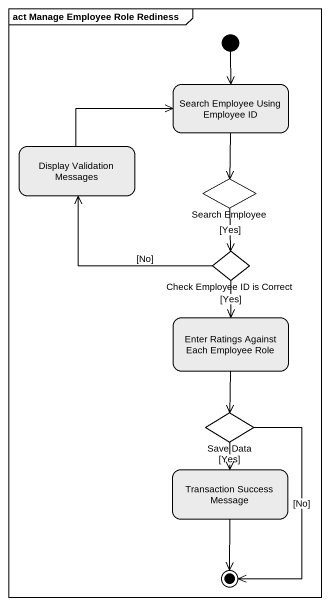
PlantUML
@startuml
mainframe act Manage Employee Role Rediness
hide empty description
state "Search Employee Using Employee ID" as Search_Employee_Using #EBEBEB
state "Display Validation Messages" as Display_Validation_Messages #EBEBEB
state "Search Employee" as Search_Employee <<choice>> #EBEBEB
state "Check Employee ID is Correct" as Check_Employee_ID_is_Correct <<choice>> #EBEBEB
state "Enter Ratings Against Each Employee Role" as Enter_Ratings_Against_Each #EBEBEB
state "Save Data" as Save_Data <<choice>> #EBEBEB
state "Transaction Success Message" as Transaction_Success_Message #EBEBEB
[*] --> Search_Employee_Using
Search_Employee_Using --> Search_Employee
Display_Validation_Messages -right-> Search_Employee_Using
Search_Employee --> Check_Employee_ID_is_Correct : [Yes]
Check_Employee_ID_is_Correct -up-> Display_Validation_Messages : [No]
Check_Employee_ID_is_Correct --> Enter_Ratings_Against_Each : [Yes]
Enter_Ratings_Against_Each --> Save_Data
Save_Data --> Transaction_Success_Message : [Yes]
Save_Data --> [*] : [No]
Transaction_Success_Message --> [*]
@enduml
